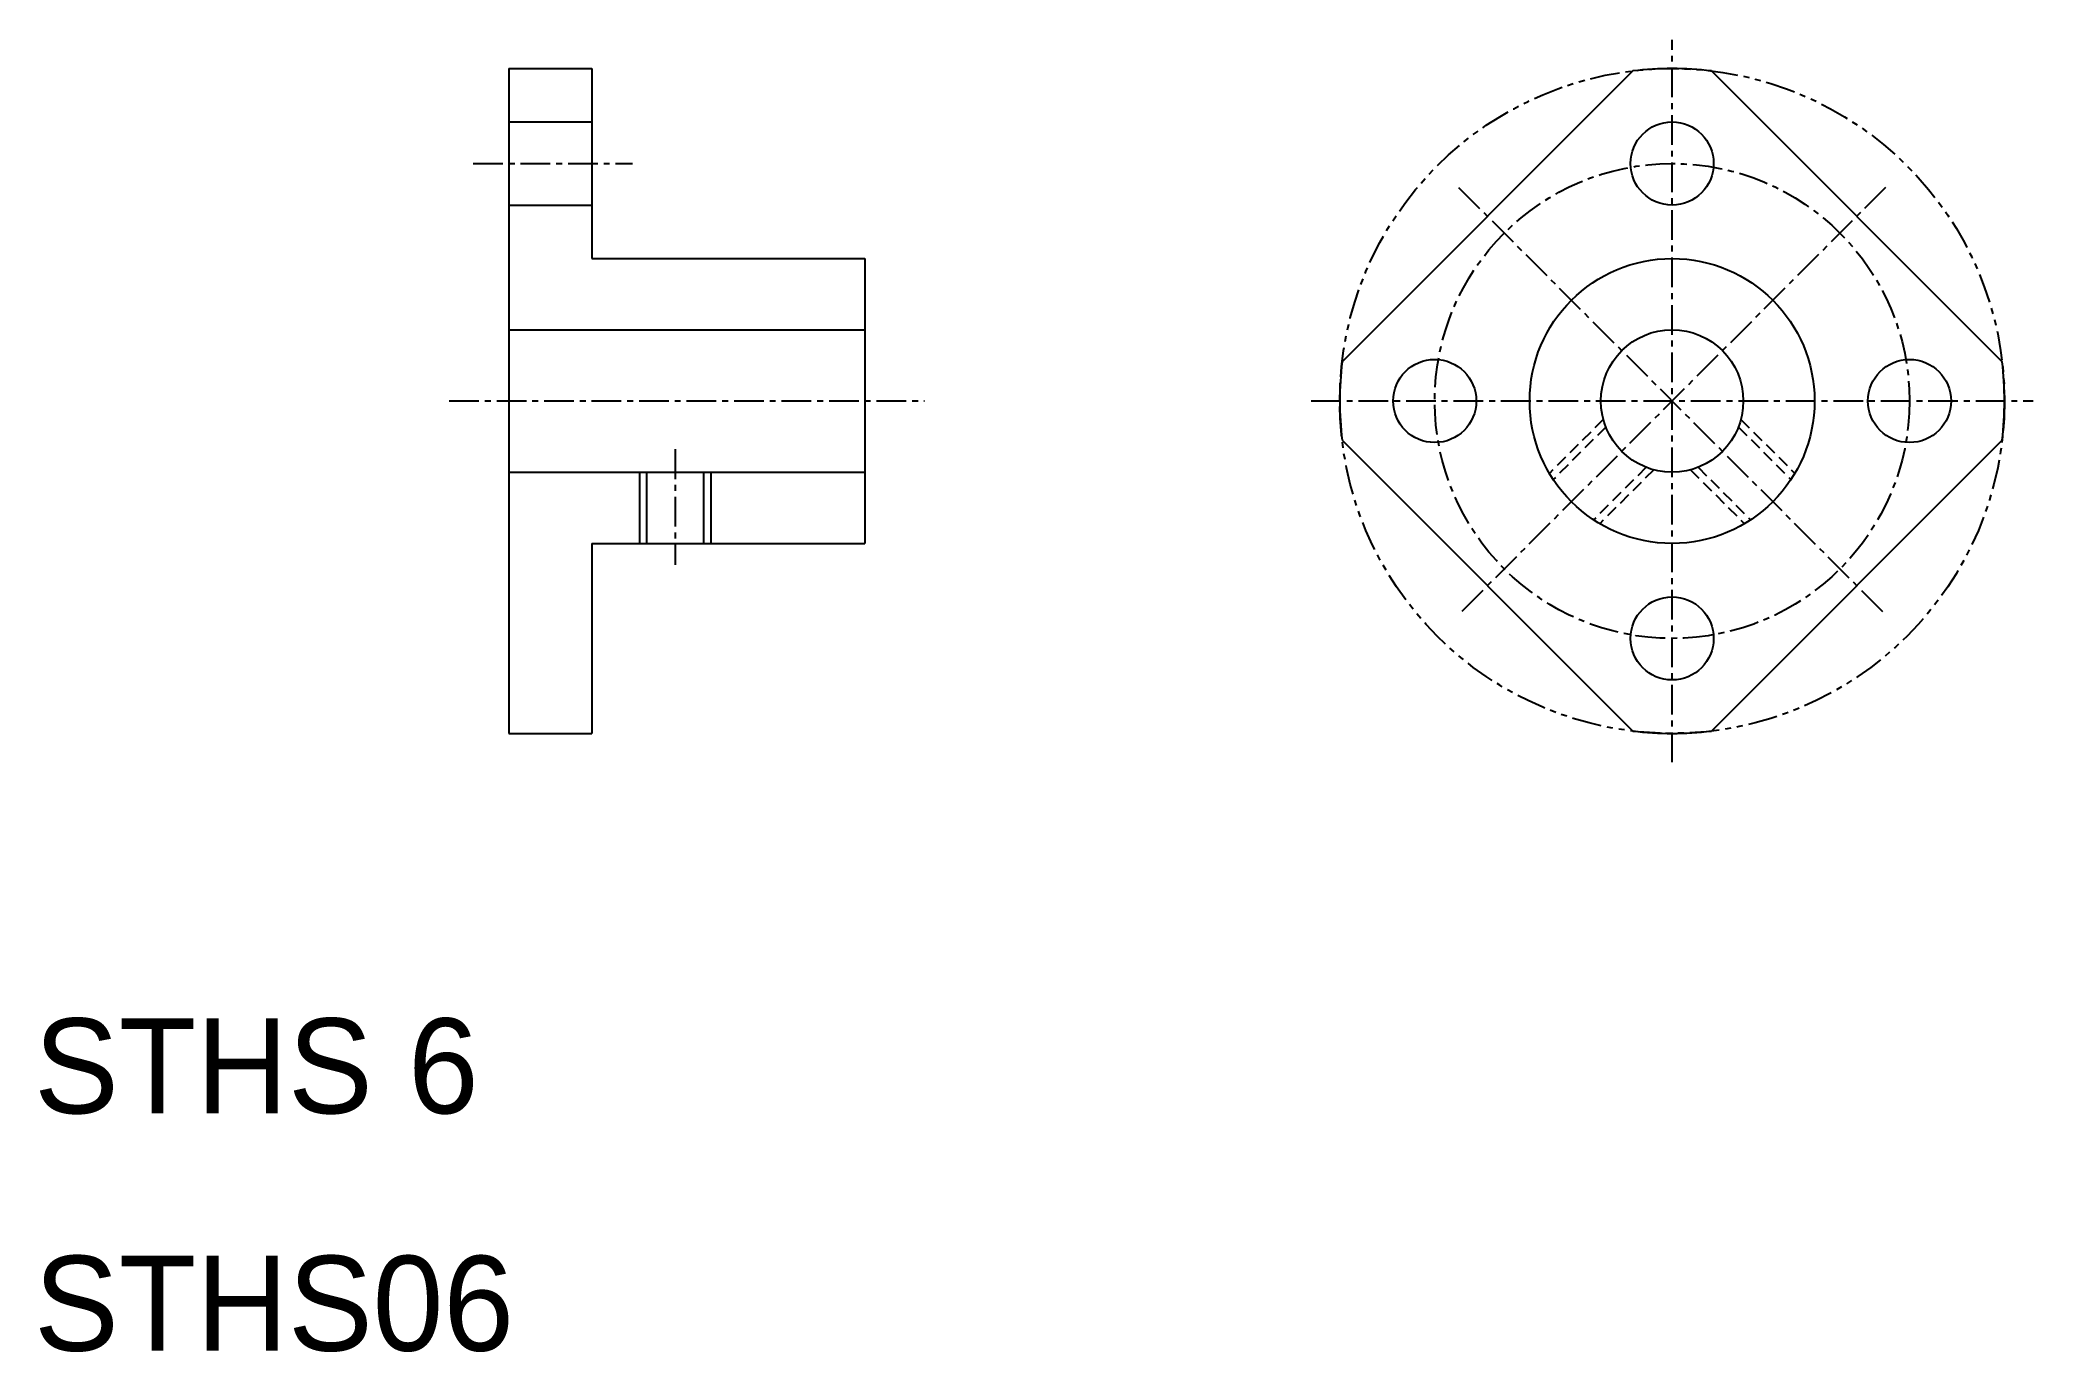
# Model space of a CAD drawing. Extents: x 10.2 to 94.2, y 9.9 to 65.2.
import ezdxf

# ---------------------------------------------------------------- set-up
doc = ezdxf.new("R2010")
doc.units = 0
for name, pattern in [('CENTER', [2, 1.25, -0.25, 0.25, -0.25]), ('DASHED', [0.75, 0.5, -0.25]), ('PHANTOM', [2.5, 1.25, -0.25, 0.25, -0.25, 0.25, -0.25])]:
    doc.linetypes.add(name, pattern=pattern)
doc.layers.get('0').update_dxf_attribs({"linetype": 'CONTINUOUS'})
doc.layers.add('CENTER', color=1, linetype='CENTER')

msp = doc.modelspace()

# ---------------------------------------------------------------- linework, layer by layer
at = {"color": 7, "linetype": 'CONTINUOUS'}
for p, q in [((30, 64), (30, 36)), ((30, 64), (33.5, 64)), ((33.5, 64), (33.5, 56)), ((77.346, 63.902), (65.098, 51.654)), ((80.654, 63.902), (92.902, 51.654)), ((30, 61.75), (33.5, 61.75)), ((30, 58.25), (33.5, 58.25)), ((30, 57.75), (30, 57.75)), ((33.5, 56), (45, 56)), ((45, 56), (45, 44)), ((30, 53), (45, 53)), ((30, 51.5), (30, 51.5)), ((65.098, 48.346), (77.346, 36.098)), ((92.902, 48.346), (80.654, 36.098)), ((30, 47), (45, 47)), ((35.8, 47), (35.8, 44)), ((38.2, 47), (38.2, 44)), ((33.5, 44), (45, 44)), ((33.5, 44), (33.5, 36)), ((30, 36), (33.5, 36))]:
    msp.add_line(p, q, dxfattribs=at)
at = {"color": 3, "linetype": 'DASHED'}
for p, q in [((76.102, 49.224), (73.831, 46.953)), ((76.207, 48.904), (73.995, 46.692)), ((81.793, 48.904), (84.005, 46.692)), ((81.898, 49.224), (84.169, 46.953)), ((77.904, 47.207), (75.692, 44.995)), ((78.224, 47.102), (75.953, 44.831)), ((79.776, 47.102), (82.047, 44.831)), ((80.096, 47.207), (82.308, 44.995))]:
    msp.add_line(p, q, dxfattribs=at)
at = {"color": 3}
for p, q in [((35.5, 47), (35.5, 44)), ((38.5, 47), (38.5, 44))]:
    msp.add_line(p, q, dxfattribs=at)
at = {"color": 3, "linetype": 'PHANTOM'}
msp.add_circle((79, 50), 14, dxfattribs=at)
at = {"color": 7, "linetype": 'CONTINUOUS'}
for centre, radius in [((79, 60), 1.75), ((79, 50), 6), ((79, 50), 3), ((69, 50), 1.75), ((89, 50), 1.75), ((79, 40), 1.75)]:
    msp.add_circle(centre, radius, dxfattribs=at)
for start, end in [(83.21321, 96.78679), (173.21321, 186.78679), (353.21321, 6.78679), (263.21321, 276.78679)]:
    msp.add_arc((79, 50), 14, start, end, dxfattribs=at)
at = {"layer": 'CENTER', "color": 1, "linetype": 'CENTER'}
for p, q in [((79, 34.792), (79, 65.208)), ((28.495, 60), (35.206, 60)), ((87.995, 58.995), (70.005, 41.005)), ((70.005, 58.995), (87.995, 41.005)), ((27.486, 50), (47.501, 50)), ((63.792, 50), (94.208, 50)), ((37, 47.964), (37, 43.097))]:
    msp.add_line(p, q, dxfattribs=at)
msp.add_circle((79, 50), 10, dxfattribs=at)

# ---------------------------------------------------------------- texts
at = {"color": 7, "linetype": 'CONTINUOUS'}
for s, p in [('STHS 6', (10, 20)), ('STHS06', (10, 10))]:
    msp.add_text(s, height=4, dxfattribs=at).set_placement(p)

doc.saveas('drawing.dxf')
